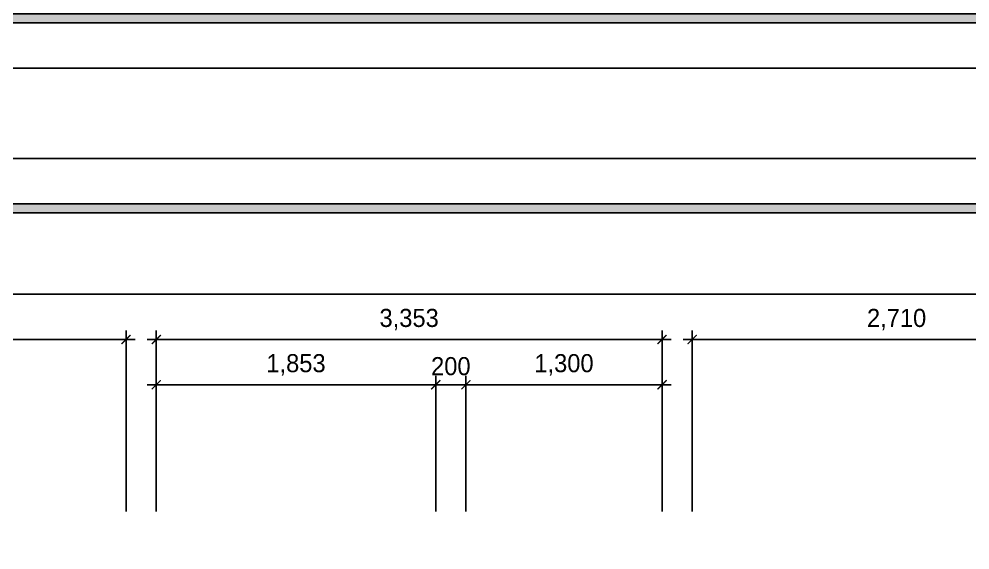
# Model space of a CAD drawing. Header units: millimetres. Extents: x 118028 to 193504, y 42792 to 96100.
# Drawn here: x 176109 to 182413, y 74484 to 78006 of the extents above; entities that cross this region are included whole.
import ezdxf
from ezdxf.enums import TextEntityAlignment as Align

# ---------------------------------------------------------------- set-up
doc = ezdxf.new("R2010")
doc.units = ezdxf.units.MM
doc.header["$LTSCALE"] = 30
doc.header["$PDMODE"] = 3
doc.layers.get('DEFPOINTS').update_dxf_attribs({"color": 248})
for name, color, linetype in [('07-DIM WAL', 5, 'Continuous'), ('FORM(YOURNAME)-1', 1, 'Continuous'), ('FORM(YOURNAME)-11', 1, 'Continuous')]:
    doc.layers.add(name, color=color, linetype=linetype)
doc.styles.add('HY 울릉도 L', font='')
doc.styles.add('YOURNAME', font='HY울릉도M.TTF')
doc.styles.get('HY 울릉도 L').set_extended_font_data('HY울릉도L')
doc.dimstyles.new('60', dxfattribs={"dimscale": 60, "dimtxt": 2, "dimasz": 1, "dimexe": 1, "dimexo": 1, "dimgap": 1, "dimtad": 1, "dimdec": 0, "dimrnd": 0.05, "dimdsep": 46, "dimlunit": 6, "dimtxsty": 'HY 울릉도 L', "dimblk": 'ARCHTICK', "dimcen": 2.5, "dimdle": 1, "dimclrd": 133, "dimclre": 133, "dimclrt": 30, "dimadec": 0, "dimazin": 0, "dimtfac": 1, "dimtdec": 0, "dimtix": 1, "dimtmove": 2, "dimatfit": 3, "dimldrblk": 'ARCHTICK', "dimfxl": 1, "dimlwd": -1, "dimlwe": -1, "dimarcsym": 0})

# ---------------------------------------------------------------- blocks, each defined once
blk = doc.blocks.new('FORM-ELEVATION')
at = {"layer": 'FORM(YOURNAME)-11'}
h = blk.add_hatch(color=256, dxfattribs=at)
h.dxf.hatch_style = 1
h.paths.add_polyline_path([(-10309, 35708), (71691, 35708), (71691, 35508), (-10309, 35508)])
h.paths.add_polyline_path([(-10309, -21492), (71691, -21492), (71691, -21692), (-10309, -21692)])
at = {"layer": 'DEFPOINTS', "color": 158}
for points in [[(-10309, -21692), (71691, -21692), (71691, 35708), (-10309, 35708)], [(-8309, 33708), (61071, 33708), (61071, -19692), (-8309, -19692)]]:
    blk.add_lwpolyline(points, close=True, dxfattribs=at)
at = {"layer": 'FORM(YOURNAME)-11', "color": 250}
blk.add_lwpolyline([(-11309, -22692), (72691, -22692), (72691, 36708), (-11309, 36708)], close=True, dxfattribs=at)
at = {"layer": 'FORM(YOURNAME)-11'}
for points in [[(-10309, 35708), (71691, 35708), (71691, 35508), (-10309, 35508)], [(-10309, -21492), (71691, -21492), (71691, -21692), (-10309, -21692)]]:
    blk.add_lwpolyline(points, close=True, dxfattribs=at)
at = {"layer": 'FORM(YOURNAME)-11', "color": 3, "style": 'YOURNAME'}
for tag, height, p in [('1', 451, (71041, -1219)), ('2', 451, (71041, -1863)), ('3', 451, (71041, -3150)), ('4', 451, (71041, -5081)), ('5', 515, (71041, -7398)), ('6', 515, (71041, -9650)), ('7', 515, (71041, -11903)), ('8', 515, (71041, -14155)), ('9', 515, (71041, -16408)), ('10', 515, (66791, -18596)), ('11', 515, (71041, -18660)), ('12', 515, (66791, -20848)), ('13', 515, (71041, -20848))]:
    blk.add_attdef(tag, text='', height=height, dxfattribs=at).set_placement(p, align=Align.MIDDLE_RIGHT)
blk = doc.blocks.new('_ArchTick')
at = {"color": 0, "linetype": 'ByBlock', "const_width": 0.15}
blk.add_lwpolyline([(-0.5, -0.5), (0.5, 0.5)], dxfattribs=at)
blk = doc.blocks.new('*D233')
at = {"layer": '07-DIM WAL', "color": 133, "transparency": 16777216}
for p, q in [((180571.4, 74740.3), (180571.4, 75940.3)), ((183281.4, 74740.3), (183281.4, 75940.3)), ((183341.4, 75880.3), (180511.4, 75880.3))]:
    blk.add_line(p, q, dxfattribs=at)
at = {"layer": 'DEFPOINTS', "color": 0, "transparency": 16777216}
for p in [(180571.4, 75880.3), (180571.4, 74680.3), (183281.4, 74680.3)]:
    blk.add_point(p, dxfattribs=at)
at = {"layer": '07-DIM WAL', "color": 133, "transparency": 16777216, "xscale": 60, "yscale": 60, "zscale": 60, "rotation": 180}
blk.add_blockref('_ArchTick', (180571.4, 75880.3), dxfattribs=at)
at = {"layer": '07-DIM WAL', "color": 133, "transparency": 16777216, "xscale": 60, "yscale": 60, "zscale": 60}
blk.add_blockref('_ArchTick', (183281.4, 75880.3), dxfattribs=at)
at = {"layer": '07-DIM WAL', "color": 30, "transparency": 16777216, "insert": (181926.4, 76012.2), "char_height": 120, "attachment_point": 5, "style": 'HY 울릉도 L'}
blk.add_mtext('2,710', dxfattribs=at)
blk = doc.blocks.new('*D234')
at = {"layer": '07-DIM WAL', "color": 133, "transparency": 16777216}
for p, q in [((179071.4, 74740.3), (179071.4, 75640.3)), ((180371.4, 74740.3), (180371.4, 75640.3)), ((180431.4, 75580.3), (179011.4, 75580.3))]:
    blk.add_line(p, q, dxfattribs=at)
at = {"layer": 'DEFPOINTS', "color": 0, "transparency": 16777216}
for p in [(179071.4, 75580.3), (179071.4, 74680.3), (180371.4, 74680.3)]:
    blk.add_point(p, dxfattribs=at)
at = {"layer": '07-DIM WAL', "color": 133, "transparency": 16777216, "xscale": 60, "yscale": 60, "zscale": 60, "rotation": 180}
blk.add_blockref('_ArchTick', (179071.4, 75580.3), dxfattribs=at)
at = {"layer": '07-DIM WAL', "color": 133, "transparency": 16777216, "xscale": 60, "yscale": 60, "zscale": 60}
blk.add_blockref('_ArchTick', (180371.4, 75580.3), dxfattribs=at)
at = {"layer": '07-DIM WAL', "color": 30, "transparency": 16777216, "insert": (179721.4, 75712.3), "char_height": 120, "attachment_point": 5, "style": 'HY 울릉도 L'}
blk.add_mtext('1,300', dxfattribs=at)
blk = doc.blocks.new('*D235')
at = {"layer": '07-DIM WAL', "color": 133, "transparency": 16777216}
for p, q in [((178871.4, 74740.3), (178871.4, 75640.3)), ((179071.4, 74740.3), (179071.4, 75640.3)), ((178811.4, 75580.3), (179131.4, 75580.3))]:
    blk.add_line(p, q, dxfattribs=at)
at = {"layer": 'DEFPOINTS', "color": 0, "transparency": 16777216}
for p in [(179071.4, 75580.3), (178871.4, 74680.3), (179071.4, 74680.3)]:
    blk.add_point(p, dxfattribs=at)
at = {"layer": '07-DIM WAL', "color": 133, "transparency": 16777216, "xscale": 60, "yscale": 60, "zscale": 60}
blk.add_blockref('_ArchTick', (178871.4, 75580.3), dxfattribs=at)
at = {"layer": '07-DIM WAL', "color": 133, "transparency": 16777216, "xscale": 60, "yscale": 60, "zscale": 60, "rotation": 180}
blk.add_blockref('_ArchTick', (179071.4, 75580.3), dxfattribs=at)
at = {"layer": '07-DIM WAL', "color": 30, "transparency": 16777216, "insert": (178971.4, 75702.8), "char_height": 120, "attachment_point": 5, "style": 'HY 울릉도 L'}
blk.add_mtext('200', dxfattribs=at)
blk = doc.blocks.new('*D236')
at = {"layer": '07-DIM WAL', "color": 133, "transparency": 16777216}
for p, q in [((177018.4, 74740.3), (177018.4, 75640.3)), ((178871.4, 74740.3), (178871.4, 75640.3)), ((178931.4, 75580.3), (176958.4, 75580.3))]:
    blk.add_line(p, q, dxfattribs=at)
at = {"layer": 'DEFPOINTS', "color": 0, "transparency": 16777216}
for p in [(177018.4, 75580.3), (177018.4, 74680.3), (178871.4, 74680.3)]:
    blk.add_point(p, dxfattribs=at)
at = {"layer": '07-DIM WAL', "color": 133, "transparency": 16777216, "xscale": 60, "yscale": 60, "zscale": 60, "rotation": 180}
blk.add_blockref('_ArchTick', (177018.4, 75580.3), dxfattribs=at)
at = {"layer": '07-DIM WAL', "color": 133, "transparency": 16777216, "xscale": 60, "yscale": 60, "zscale": 60}
blk.add_blockref('_ArchTick', (178871.4, 75580.3), dxfattribs=at)
at = {"layer": '07-DIM WAL', "color": 30, "transparency": 16777216, "insert": (177944.9, 75712.3), "char_height": 120, "attachment_point": 5, "style": 'HY 울릉도 L'}
blk.add_mtext('1,853', dxfattribs=at)
blk = doc.blocks.new('*D237')
at = {"layer": '07-DIM WAL', "color": 133, "transparency": 16777216}
for p, q in [((177018.4, 74740.3), (177018.4, 75940.3)), ((180371.4, 74740.3), (180371.4, 75940.3)), ((176958.4, 75880.3), (180431.4, 75880.3))]:
    blk.add_line(p, q, dxfattribs=at)
at = {"layer": 'DEFPOINTS', "color": 0, "transparency": 16777216}
for p in [(180371.4, 75880.3), (177018.4, 74680.3), (180371.4, 74680.3)]:
    blk.add_point(p, dxfattribs=at)
at = {"layer": '07-DIM WAL', "color": 133, "transparency": 16777216, "xscale": 60, "yscale": 60, "zscale": 60, "rotation": 180}
blk.add_blockref('_ArchTick', (177018.4, 75880.3), dxfattribs=at)
at = {"layer": '07-DIM WAL', "color": 133, "transparency": 16777216, "xscale": 60, "yscale": 60, "zscale": 60}
blk.add_blockref('_ArchTick', (180371.4, 75880.3), dxfattribs=at)
at = {"layer": '07-DIM WAL', "color": 30, "transparency": 16777216, "insert": (178694.9, 76012.3), "char_height": 120, "attachment_point": 5, "style": 'HY 울릉도 L'}
blk.add_mtext('3,353', dxfattribs=at)
blk = doc.blocks.new('*D238')
at = {"layer": '07-DIM WAL', "color": 133, "transparency": 16777216}
for p, q in [((174806.4, 74740.3), (174806.4, 75940.3)), ((176818.4, 74740.3), (176818.4, 75940.3)), ((176878.4, 75880.3), (174746.4, 75880.3))]:
    blk.add_line(p, q, dxfattribs=at)
at = {"layer": 'DEFPOINTS', "color": 0, "transparency": 16777216}
for p in [(174806.4, 75880.3), (174806.4, 74680.3), (176818.4, 74680.3)]:
    blk.add_point(p, dxfattribs=at)
at = {"layer": '07-DIM WAL', "color": 133, "transparency": 16777216, "xscale": 60, "yscale": 60, "zscale": 60, "rotation": 180}
blk.add_blockref('_ArchTick', (174806.4, 75880.3), dxfattribs=at)
at = {"layer": '07-DIM WAL', "color": 133, "transparency": 16777216, "xscale": 60, "yscale": 60, "zscale": 60}
blk.add_blockref('_ArchTick', (176818.4, 75880.3), dxfattribs=at)
at = {"layer": '07-DIM WAL', "color": 30, "transparency": 16777216, "insert": (175812.4, 76012.2), "char_height": 120, "attachment_point": 5, "style": 'HY 울릉도 L'}
blk.add_mtext('2,012', dxfattribs=at)

msp = doc.modelspace()

# ---------------------------------------------------------------- block references
at = {"layer": 'FORM(YOURNAME)-1', "xscale": 0.3, "yscale": 0.3, "zscale": 0.3}
for p in [(171097, 84487.8), (171097, 66067.8)]:
    msp.add_blockref('FORM-ELEVATION', p, dxfattribs=at)

# ---------------------------------------------------------------- dimensions: what is measured, and where the dimension line sits
at = {"layer": '07-DIM WAL'}
for base, p1, p2, picture, middle in [((174806.4, 75880.3), (176818.4, 74680.3), (174806.4, 74680.3), '*D238', (175812.4, 76012.2)), ((180371.4, 75880.3), (177018.4, 74680.3), (180371.4, 74680.3), '*D237', (178694.9, 76012.3)), ((180571.4, 75880.3), (183281.4, 74680.3), (180571.4, 74680.3), '*D233', (181926.4, 76012.2)), ((177018.4, 75580.3), (178871.4, 74680.3), (177018.4, 74680.3), '*D236', (177944.9, 75712.3)), ((179071.4, 75580.3), (178871.4, 74680.3), (179071.4, 74680.3), '*D235', (178971.4, 75702.8)), ((179071.4, 75580.3), (180371.4, 74680.3), (179071.4, 74680.3), '*D234', (179721.4, 75712.3))]:
    dim = msp.add_linear_dim(base=base, p1=p1, p2=p2, dimstyle='60', dxfattribs=at)
    dim.commit()
    dim.dimension.update_dxf_attribs({"geometry": picture, "text_midpoint": middle})

doc.saveas('drawing.dxf')
